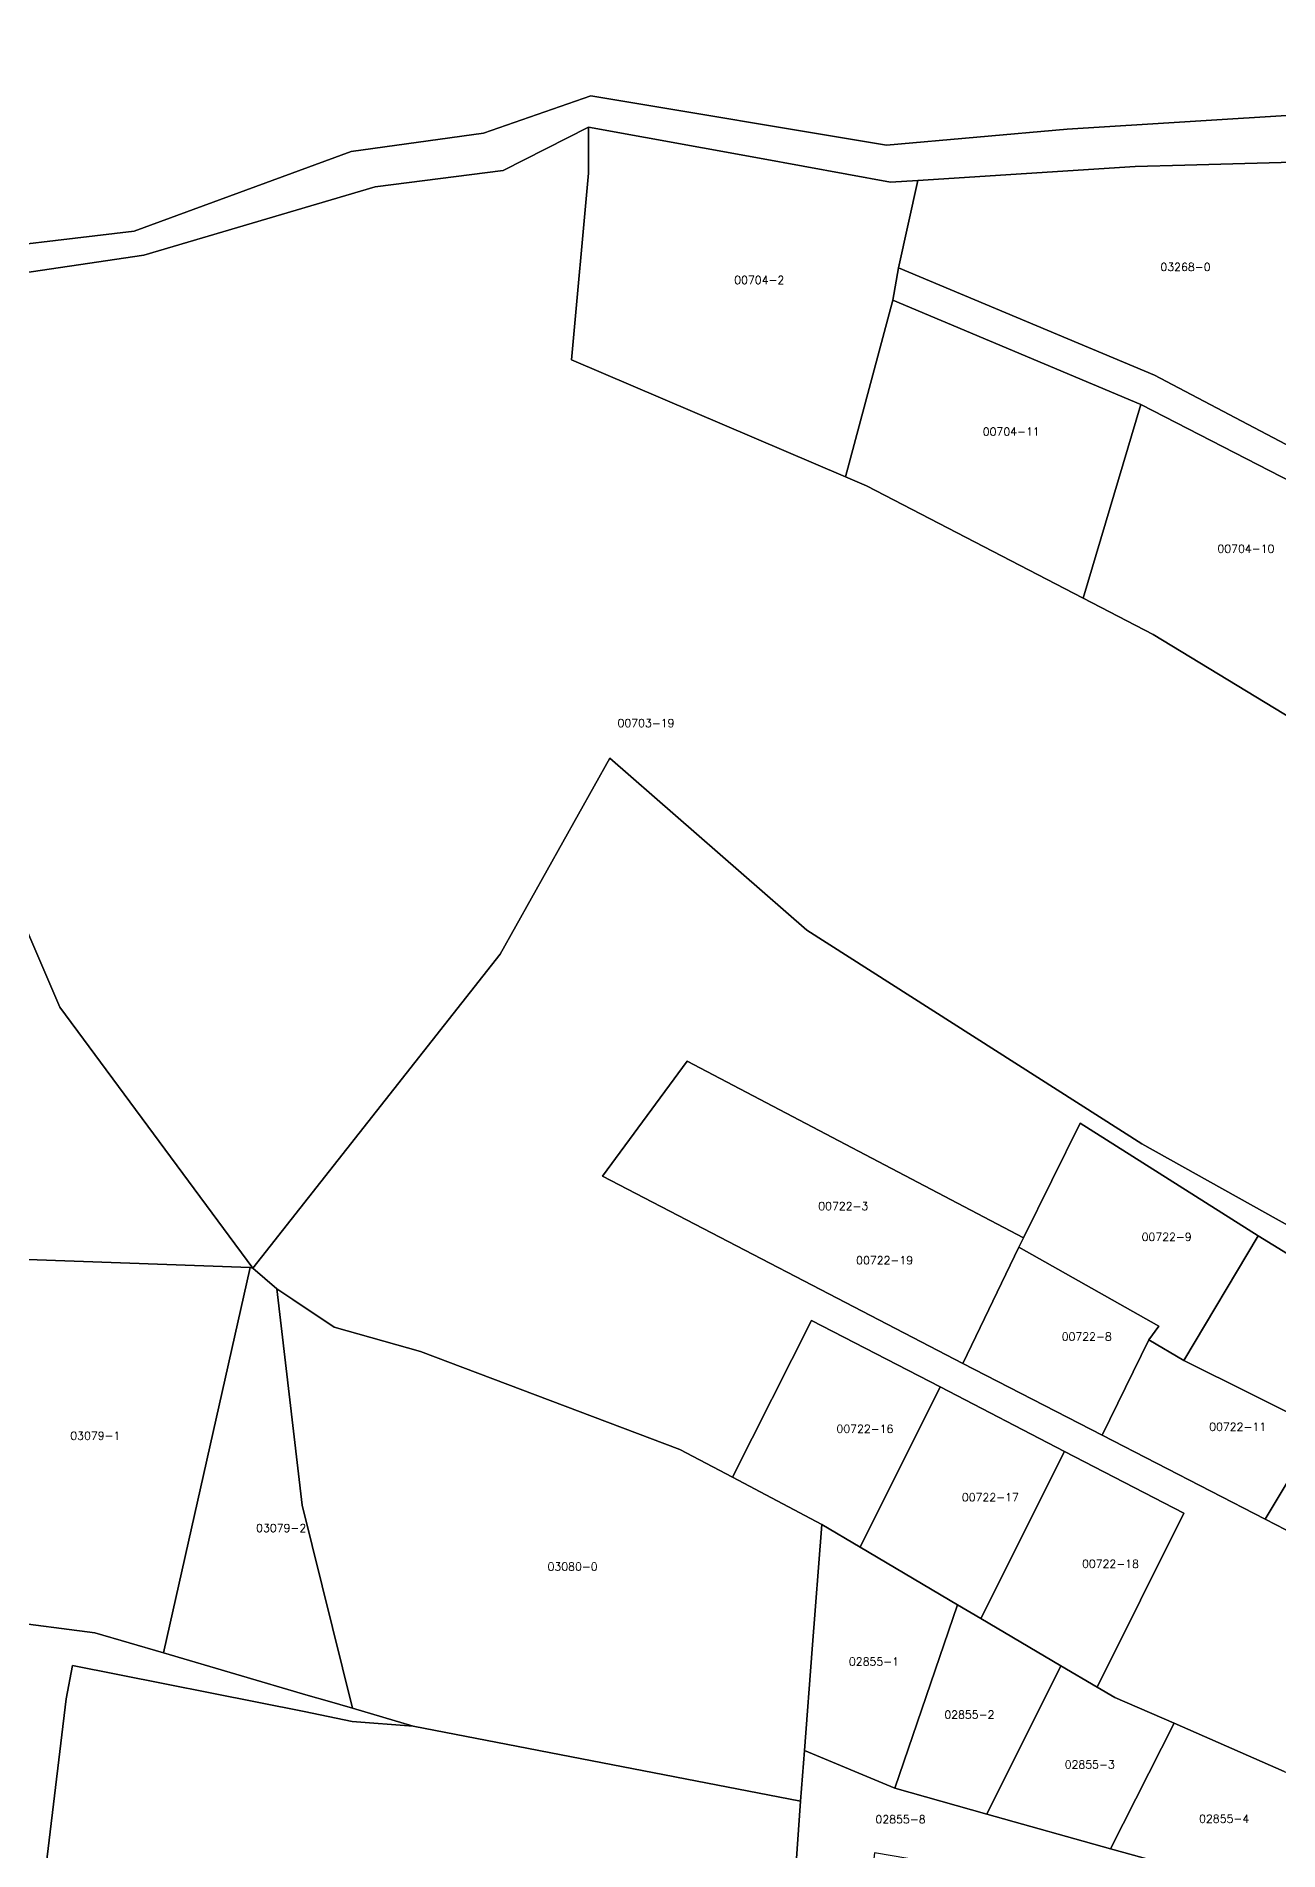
# Model space of a CAD drawing. Header units: metres. Extents: x 7423707 to 7427500, y 4706661 to 4708784.
# Drawn here: x 7425339.2 to 7425494.4, y 4706905.9 to 4707132.6 of the extents above; entities that cross this region are included whole.
import ezdxf

# ---------------------------------------------------------------- set-up
doc = ezdxf.new("R2010")
doc.units = ezdxf.units.M
doc.layers.add('Numrat_Parcelave', color=7, linetype='Continuous')
doc.layers.add('Parcelat_kadastrale2021', color=7, linetype='Continuous')
doc.styles.get("Standard").update_dxf_attribs({"font": 'simplex.shx'})

msp = doc.modelspace()

# ---------------------------------------------------------------- linework, layer by layer
at = {"layer": 'Parcelat_kadastrale2021'}
for points in [[(7425498.03, 4707122.86), (7425467.98, 4707120.99), (7425445.39, 4707118.98), (7425408.46, 4707125.16), (7425395.05, 4707120.47), (7425378.52, 4707118.18), (7425351.41, 4707108.26), (7425327.48, 4707105.43), (7425296.36, 4707101.55), (7425276.5, 4707097.66), (7425244.77, 4707090.26), (7425226.59, 4707083.99), (7425208.29, 4707098.48), (7425205.18, 4707116.26), (7425187.25, 4707162.27)], [(7425085.59, 4707043.67), (7425115.05, 4707051.64), (7425136.55, 4707062.5), (7425169.84, 4707069.5), (7425193.26, 4707069.74), (7425226.59, 4707083.99), (7425244.77, 4707090.26), (7425276.5, 4707097.66), (7425296.36, 4707101.55), (7425327.48, 4707105.43), (7425351.41, 4707108.26), (7425378.52, 4707118.18), (7425395.05, 4707120.47), (7425408.46, 4707125.16), (7425445.39, 4707118.98), (7425467.98, 4707120.99), (7425498.03, 4707122.86)], [(7425499.22, 4707116.94), (7425482.66, 4707116.47), (7425476.48, 4707116.32), (7425449.33, 4707114.57), (7425445.91, 4707114.35), (7425429.52, 4707117.35), (7425408.18, 4707121.25), (7425397.51, 4707115.82), (7425381.52, 4707113.77), (7425352.62, 4707105.26), (7425308.37, 4707098.71)], [(7425499.45, 4706981.84), (7425477.29, 4706994.2), (7425435.43, 4707020.9), (7425410.84, 4707042.37), (7425397.13, 4707017.88), (7425366.22, 4706978.66), (7425342.12, 4707011.28), (7425326.52, 4707047.56), (7425309.26, 4707095.79), (7425308.37, 4707098.71), (7425352.62, 4707105.26), (7425381.52, 4707113.77), (7425397.51, 4707115.82), (7425408.18, 4707121.25), (7425408.18, 4707115.51), (7425406.02, 4707092.16), (7425440.27, 4707077.53), (7425442.9, 4707076.4), (7425469.95, 4707062.4), (7425478.72, 4707057.86), (7425497.35, 4707046.53)], [(7425495.09, 4706915.78), (7425481.32, 4706921.79), (7425473.93, 4706924.99), (7425471.7, 4706926.3), (7425482.54, 4706948.05), (7425467.63, 4706955.77), (7425452.1, 4706963.81), (7425436.04, 4706972.12), (7425426.16, 4706952.53), (7425419.58, 4706956.01), (7425387.16, 4706968.26), (7425376.39, 4706971.29), (7425371.22, 4706974.76), (7425369.23, 4706976.09), (7425366.22, 4706978.66), (7425397.13, 4707017.88), (7425410.84, 4707042.37), (7425435.43, 4707020.9), (7425477.29, 4706994.2), (7425499.45, 4706981.84)], [(7425503.03, 4706941.95), (7425522.82, 4706932.07), (7425533.21, 4706951.79), (7425517.59, 4706960.93), (7425514.74, 4706963.82), (7425506.9, 4706971.03), (7425495.5, 4706980.44), (7425491.82, 4706982.7), (7425469.59, 4706996.76), (7425462.51, 4706982.44), (7425420.5, 4707004.54), (7425409.93, 4706990.15), (7425454.95, 4706966.74), (7425472.36, 4706957.79), (7425492.72, 4706947.28), (7425503.03, 4706941.95)]]:
    msp.add_lwpolyline(points, dxfattribs=at)
for points in [[(7425440.27, 4707077.53), (7425406.02, 4707092.16), (7425408.18, 4707115.51), (7425408.18, 4707121.25), (7425429.52, 4707117.35), (7425445.91, 4707114.35), (7425449.33, 4707114.57), (7425446.9, 4707103.67), (7425446.18, 4707099.61)], [(7425499.22, 4707116.94), (7425499.93, 4707114.09), (7425504.39, 4707107.76), (7425506.32, 4707106.51), (7425496.02, 4707081.2), (7425480.39, 4707089.45), (7425478.88, 4707090.26), (7425446.9, 4707103.67), (7425449.33, 4707114.57), (7425476.48, 4707116.32), (7425482.66, 4707116.47)], [(7425446.18, 4707099.61), (7425446.9, 4707103.67), (7425478.88, 4707090.26), (7425480.39, 4707089.45), (7425496.02, 4707081.2), (7425520.62, 4707068.96), (7425545.38, 4707057.26), (7425549.91, 4707055.11), (7425549.36, 4707053.27), (7425548.75, 4707051.18), (7425544.03, 4707053.42), (7425518.55, 4707065.54), (7425504.93, 4707072.3), (7425477.16, 4707086.6)], [(7425316.83, 4706980.54), (7425307.39, 4707006.58), (7425291.95, 4707049.21), (7425276.07, 4707093.04), (7425280.49, 4707094.18), (7425308.37, 4707098.71), (7425309.26, 4707095.79), (7425326.52, 4707047.56), (7425342.12, 4707011.28), (7425366.22, 4706978.66), (7425365.9, 4706978.73), (7425327.66, 4706980.13), (7425318.48, 4706980.48)], [(7425469.95, 4707062.4), (7425442.9, 4707076.4), (7425440.27, 4707077.53), (7425446.18, 4707099.61), (7425477.16, 4707086.6)], [(7425497.35, 4707046.53), (7425478.72, 4707057.86), (7425469.95, 4707062.4), (7425477.16, 4707086.6), (7425504.93, 4707072.3)], [(7425461.94, 4706981.29), (7425454.95, 4706966.74), (7425409.93, 4706990.15), (7425420.5, 4707004.54), (7425462.51, 4706982.44)], [(7425461.94, 4706981.29), (7425462.51, 4706982.44), (7425469.59, 4706996.76), (7425491.82, 4706982.7), (7425482.55, 4706967.12), (7425478.18, 4706969.72), (7425479.43, 4706971.4)], [(7425491.82, 4706982.7), (7425495.5, 4706980.44), (7425506.9, 4706971.03), (7425499.52, 4706958.66), (7425482.55, 4706967.12)], [(7425346.49, 4706933.1), (7425323.36, 4706936.11), (7425323.6, 4706938.7), (7425325.47, 4706958.42), (7425327.66, 4706980.13), (7425365.9, 4706978.73), (7425355.07, 4706930.58)], [(7425454.95, 4706966.74), (7425461.94, 4706981.29), (7425479.43, 4706971.4), (7425478.18, 4706969.72), (7425472.36, 4706957.79)], [(7425366.22, 4706978.66), (7425369.23, 4706976.09), (7425372.41, 4706949.05), (7425378.66, 4706923.66), (7425375.52, 4706924.59), (7425373.16, 4706925.28), (7425355.07, 4706930.58), (7425365.9, 4706978.73)], [(7425376.39, 4706971.29), (7425387.16, 4706968.26), (7425419.58, 4706956.01), (7425426.16, 4706952.53), (7425437.31, 4706946.62), (7425436.12, 4706931.04), (7425435.13, 4706918.4), (7425434.64, 4706912.05), (7425386.27, 4706921.43), (7425378.66, 4706923.66), (7425372.41, 4706949.05), (7425369.23, 4706976.09), (7425371.22, 4706974.76)], [(7425426.16, 4706952.53), (7425436.04, 4706972.12), (7425452.1, 4706963.81), (7425442.1, 4706943.79), (7425437.31, 4706946.62)], [(7425506.9, 4706971.03), (7425514.74, 4706963.82), (7425503.03, 4706941.95), (7425492.72, 4706947.28), (7425499.52, 4706958.66)], [(7425492.72, 4706947.28), (7425472.36, 4706957.79), (7425478.18, 4706969.72), (7425482.55, 4706967.12), (7425499.52, 4706958.66)], [(7425442.1, 4706943.79), (7425452.1, 4706963.81), (7425467.63, 4706955.77), (7425457.2, 4706934.87), (7425454.28, 4706936.59)], [(7425457.2, 4706934.87), (7425467.63, 4706955.77), (7425482.54, 4706948.05), (7425471.7, 4706926.3), (7425467.17, 4706928.97)], [(7425245.01, 4706916.54), (7425245.29, 4706918.24), (7425250.46, 4706940.14), (7425251.66, 4706946.41), (7425291.71, 4706940.62), (7425301.07, 4706939), (7425323.36, 4706936.11), (7425346.49, 4706933.1), (7425355.07, 4706930.58), (7425373.16, 4706925.28), (7425375.52, 4706924.59), (7425378.66, 4706923.66), (7425386.27, 4706921.43), (7425378.65, 4706922.03), (7425372.62, 4706923.24), (7425343.71, 4706929.01), (7425342.92, 4706924.84), (7425340, 4706900.62), (7425338.35, 4706900.9), (7425289.49, 4706909.05)], [(7425437.31, 4706946.62), (7425442.1, 4706943.79), (7425454.28, 4706936.59), (7425446.44, 4706913.7), (7425435.13, 4706918.4), (7425436.12, 4706931.04)], [(7425454.28, 4706936.59), (7425457.2, 4706934.87), (7425467.17, 4706928.97), (7425457.95, 4706910.45), (7425446.44, 4706913.7)], [(7425432.65, 4706883.44), (7425401.5, 4706889.11), (7425388.1, 4706891.64), (7425372.34, 4706894.81), (7425367.39, 4706895.8), (7425366.82, 4706895.91), (7425352.84, 4706898.44), (7425340, 4706900.62), (7425342.92, 4706924.84), (7425343.71, 4706929.01), (7425372.62, 4706923.24), (7425378.65, 4706922.03), (7425386.27, 4706921.43), (7425434.64, 4706912.05)], [(7425467.17, 4706928.97), (7425471.7, 4706926.3), (7425473.93, 4706924.99), (7425481.32, 4706921.79), (7425473.38, 4706906.1), (7425457.95, 4706910.45)], [(7425500.44, 4706913.46), (7425499.12, 4706895.51), (7425483.86, 4706899.41), (7425483.95, 4706903.17), (7425473.38, 4706906.1), (7425481.32, 4706921.79), (7425495.09, 4706915.78)], [(7425432.23, 4706875.34), (7425432.65, 4706883.44), (7425434.64, 4706912.05), (7425435.13, 4706918.4), (7425446.44, 4706913.7), (7425457.95, 4706910.45), (7425473.38, 4706906.1), (7425483.95, 4706903.17), (7425483.86, 4706899.41), (7425477.16, 4706898.22), (7425458.36, 4706903.15), (7425443.91, 4706905.62), (7425440.63, 4706875.64)]]:
    msp.add_lwpolyline(points, close=True, dxfattribs=at)

# ---------------------------------------------------------------- texts
at = {"layer": 'Numrat_Parcelave'}
for s, p in [('00704-2', (7425426.37, 4707101.64)), ('03268-0', (7425479.62, 4707103.27)), ('00704-11', (7425457.42, 4707082.69)), ('00704-10', (7425486.74, 4707068.06)), ('00703-19', (7425411.79, 4707046.27)), ('00722-3', (7425436.87, 4706985.91)), ('00722-9', (7425477.27, 4706982.06)), ('00722-19', (7425441.6, 4706979.14)), ('00722-8', (7425467.28, 4706969.61)), ('03079-1', (7425343.42, 4706957.22)), ('00722-16', (7425439.14, 4706958.08)), ('00722-11', (7425485.71, 4706958.34)), ('00722-17', (7425454.81, 4706949.53)), ('03079-2', (7425366.64, 4706945.69)), ('03080-0', (7425403.05, 4706940.87)), ('00722-18', (7425469.82, 4706941.22)), ('02855-1', (7425440.7, 4706929)), ('02855-2', (7425452.62, 4706922.37)), ('02855-3', (7425467.66, 4706916.14)), ('02855-8', (7425444.02, 4706909.29)), ('02855-4', (7425484.45, 4706909.36))]:
    msp.add_text(s, height=1, dxfattribs=at).set_placement(p)

doc.saveas('drawing.dxf')
